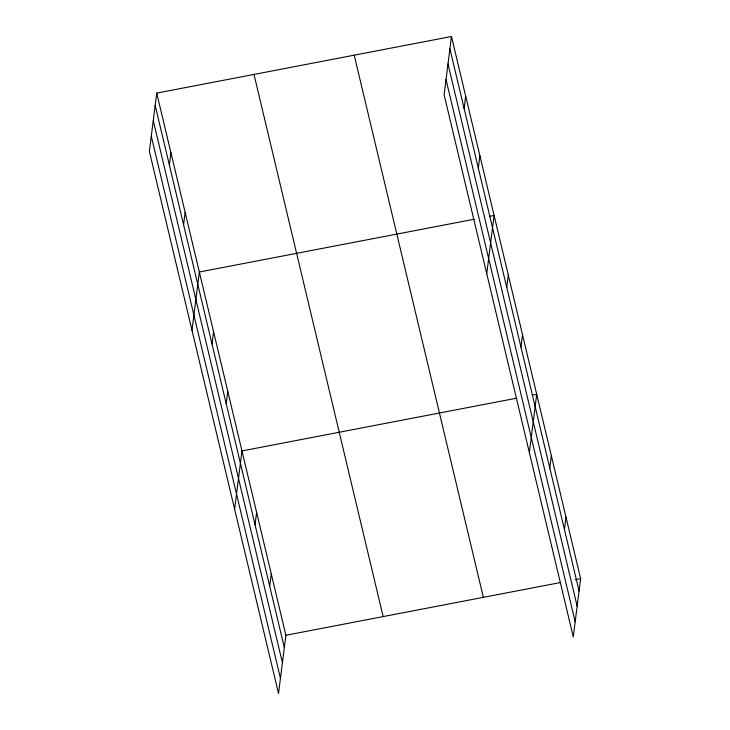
<?xml version="1.0" encoding="UTF-8"?>
<svg xmlns="http://www.w3.org/2000/svg" width="730" height="730" viewBox="0 0 730 730"><rect width="100%" height="100%" fill="white"/><g stroke="black" fill="none" stroke-linecap="round" stroke-linejoin="round"><path stroke-width="1.09" d="M156.731 93.102L149.367 151.338L278.531 693.5L285.886 635.264L156.731 93.102L451.469 36.5L580.633 578.662L573.269 636.898L444.114 94.736L451.469 36.5M169.378 165.071L170.939 152.734M183.586 224.712L185.146 212.375M191.99 330.252L199.354 272.016L474.199 219.237M212.001 343.985L213.561 331.648M226.209 403.626L227.769 391.289M234.613 509.166L241.977 450.93L516.822 398.151M255.053 524.706L256.613 512.378M269.689 586.154L271.25 573.817M464.116 108.469L465.676 96.141M478.323 168.11L479.884 155.773M486.737 273.65L494.091 215.414L489.675 216.262M506.739 287.383L508.299 275.055M520.946 347.024L522.507 334.696M529.36 452.563L536.714 394.328L532.298 395.176M549.79 468.113L551.351 455.776M564.436 529.551L565.987 517.223M285.886 635.264L560.731 582.485M575.103 579.73L580.633 578.662M449.908 48.837L579.072 590.999M448.001 63.985L577.156 606.146M446.03 79.588L575.185 621.75M354.205 55.179L483.36 597.341M253.994 74.424L383.15 616.585M155.171 105.43L284.326 647.601M153.254 120.578L282.419 662.749M151.283 136.191L280.448 678.352"/></g></svg>
